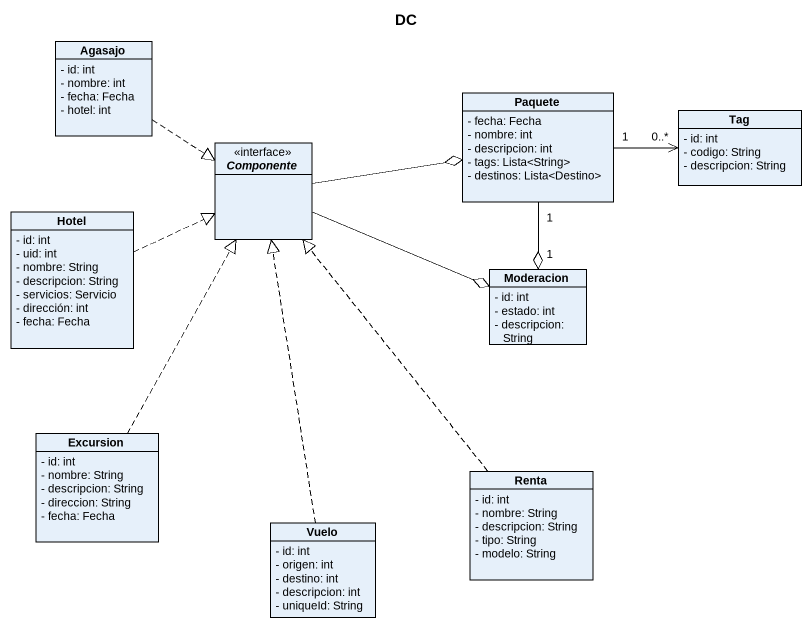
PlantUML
@startuml
title DC
hide circle
hide empty members
skinparam classAttributeIconSize 0
class Agasajo {
  - id: int
  - nombre: int
  - fecha: Fecha
  - hotel: int
}
class Paquete {
  - fecha: Fecha
  - nombre: int
  - descripcion: int
  - tags: Lista<String>
  - destinos: Lista<Destino>
}
class Tag {
  - id: int
  - codigo: String
  - descripcion: String
}
interface Componente
class Hotel {
  - id: int
  - uid: int
  - nombre: String
  - descripcion: String
  - servicios: Servicio
  - dirección: int
  - fecha: Fecha
}
class Moderacion {
  - id: int
  - estado: int
  - descripcion: String
}
class Excursion {
  - id: int
  - nombre: String
  - descripcion: String
  - direccion: String
  - fecha: Fecha
}
class Renta {
  - id: int
  - nombre: String
  - descripcion: String
  - tipo: String
  - modelo: String
}
class Vuelo {
  - id: int
  - origen: int
  - destino: int
  - descripcion: int
  - uniqueId: String
}
Agasajo ..|> Componente
Paquete "1" -right-> "0..*" Tag
Paquete "1" --o "1" Moderacion
Componente -right-o Paquete
Componente -right-o Moderacion
Hotel .right.|> Componente
Excursion .up.|> Componente
Renta .up.|> Componente
Vuelo .up.|> Componente
@enduml
